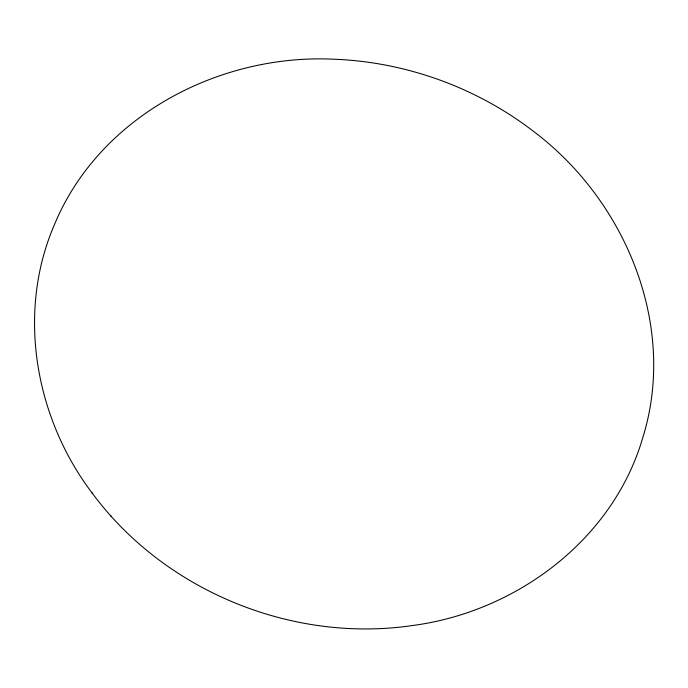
<?xml version="1.0" encoding="UTF-8"?>
<svg xmlns="http://www.w3.org/2000/svg" width="688" height="688" viewBox="0 0 688 688"><rect width="100%" height="100%" fill="white"/><g stroke="black" fill="none" stroke-linecap="round" stroke-linejoin="round"><path stroke-width="1.03" d="M91.753 492.505C163.968 590.674 291.695 643.177 412.103 625.581C515.682 612.139 612.784 540.157 642.678 438.041L642.996 437.026C677.577 324.71 625.022 199.993 533.243 131.167L532.959 130.935C476.363 87.574 406.453 62.23 335.219 59.271L334.841 59.263C220.306 53.303 100.095 115.446 54.782 223.841L54.369 224.821C16.512 312.447 35.011 417.324 91.753 492.505L92.708 493.683M110.579 515.587L111.404 516.602"/></g></svg>
